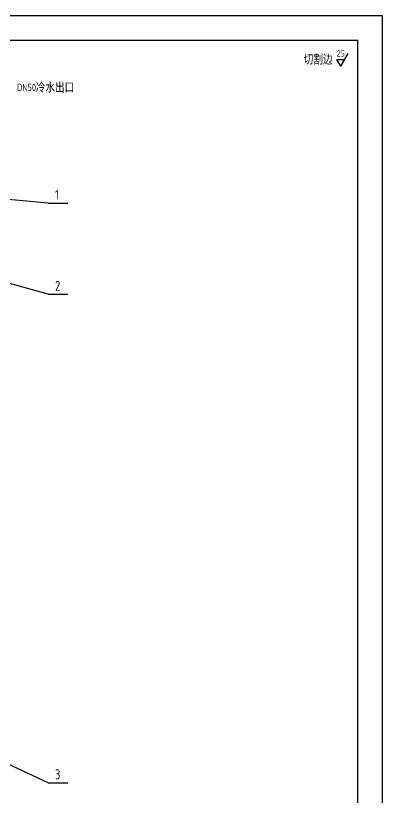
# Model space of a CAD drawing. Extents: x 104028 to 129789, y -4623 to 7992.
# Drawn here: x 108091 to 110328, y 3227 to 7992 of the extents above; entities that cross this region are included whole.
import ezdxf

# ---------------------------------------------------------------- set-up
doc = ezdxf.new("R2010")
doc.units = 0
doc.header["$LTSCALE"] = 3
doc.header["$MEASUREMENT"] = 0
doc.layers.get('0').update_dxf_attribs({"linetype": 'CONTINUOUS'})
doc.layers.add('MAINLINE', color=3, linetype='CONTINUOUS')
doc.styles.add('HZ', font='isocp.shx', dxfattribs={"width": 0.85, "bigfont": 'hztxt.shx'})

msp = doc.modelspace()

# ---------------------------------------------------------------- linework, layer by layer
for p, q in [((104027.6, 7992), (110327.6, 7992)), ((110327.6, -918), (110327.6, 7992)), ((110050.7, 7725.6), (110099.1, 7725.6)), ((110074.9, 7683.7), (110050.7, 7725.6)), ((110074.9, 7683.7), (110119.9, 7761.7)), ((108290.1, 6849.1), (107445.4, 6926.9)), ((108290.1, 6849.1), (108410.1, 6849.1)), ((108290.1, 6293.4), (107374.7, 6545.8)), ((108290.1, 6293.4), (108410.1, 6293.4)), ((108290.1, 3316.1), (107396.2, 3728.3)), ((108290.1, 3316.1), (108410.1, 3316.1))]:
    msp.add_line(p, q)
at = {"layer": 'MAINLINE'}
for p in [(104402.2, 7842), (110177.6, -768)]:
    msp.add_line(p, (110177.6, 7842), dxfattribs=at)

# ---------------------------------------------------------------- texts
at = {"style": 'HZ', "width": 0.85}
for s, height, p in [('25', 37.5, (110049, 7742.8)), ('切割边', 59.99, (109847.7, 7693.5)), ('DN50', 45, (108099.6, 7531.8)), ('冷水出口', 60, (108214.1, 7523.1)), ('1', 60, (108331.7, 6870.6)), ('2', 60, (108331.7, 6314.9)), ('3', 60, (108331.7, 3337.6))]:
    msp.add_text(s, height=height, dxfattribs=at).set_placement(p)

doc.saveas('drawing.dxf')
